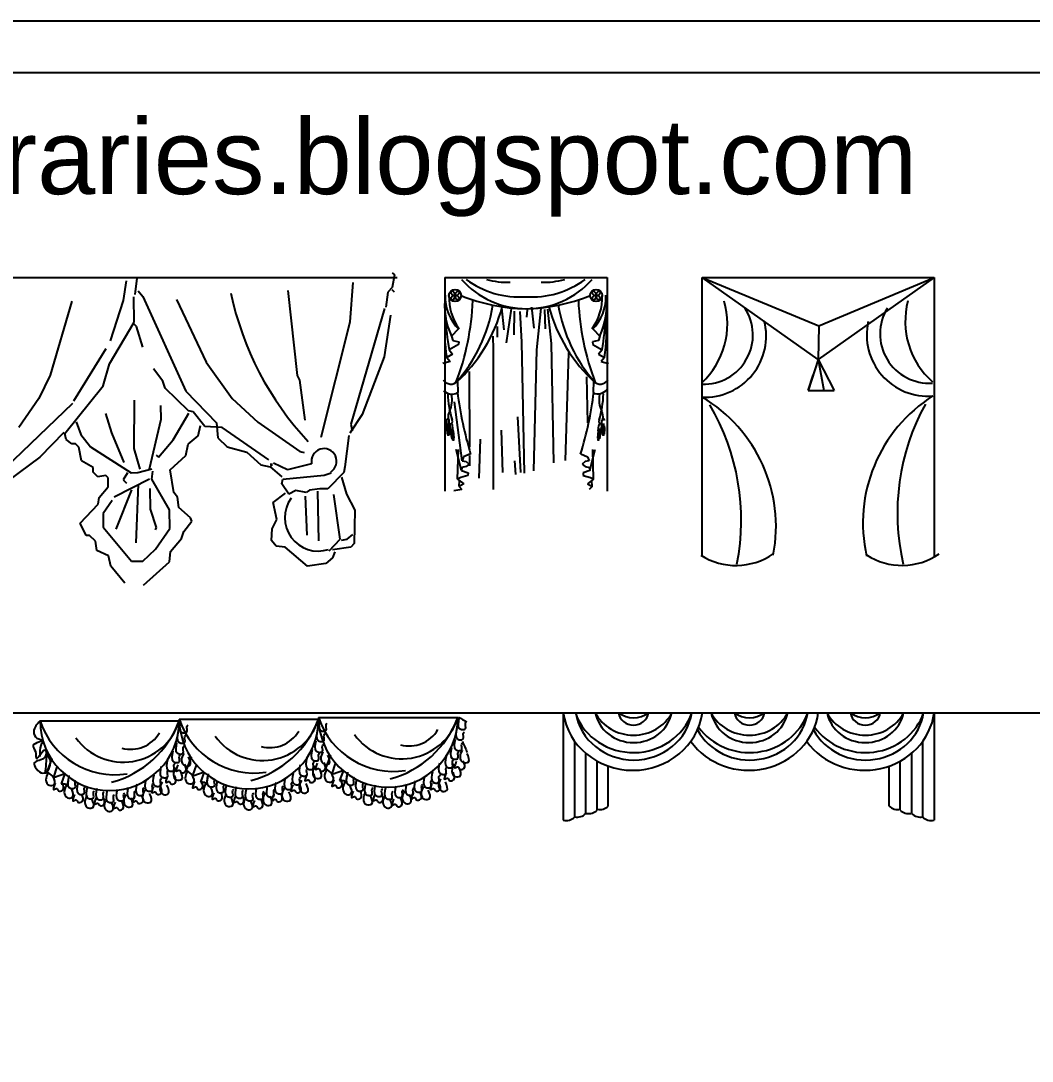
# Model space of a CAD drawing. Header units: inches. Extents: x 9.8 to 52.3, y 14.9 to 39.7.
# Drawn here: x 14.19 to 20.73, y 32.95 to 39.67 of the extents above; entities that cross this region are included whole.
import ezdxf

# ---------------------------------------------------------------- set-up
doc = ezdxf.new("R2010")
doc.units = ezdxf.units.IN
doc.header["$MEASUREMENT"] = 0
for name, color, linetype in [('02', 2, 'Continuous'), ('1', 1, 'Continuous'), ('4', 4, 'Continuous'), ('kadrbm', 4, 'Continuous')]:
    doc.layers.add(name, color=color, linetype=linetype)
doc.styles.add('bmmm', font='swissel.ttf')

# ---------------------------------------------------------------- blocks, each defined once
blk = doc.blocks.new('kadrbm')
at = {"layer": 'kadrbm', "color": 4}
blk.add_lwpolyline([(0, 0), (0, 24.7972), (21, 24.7972), (21, 0), (0, 0)], close=True, dxfattribs=at)
blk.add_lwpolyline([(20.6631, 0.3257), (20.6631, 24.4603), (0.3369, 24.4603), (0.3369, 0.3257), (20.6631, 0.3257)], dxfattribs=at)
at = {"layer": 'kadrbm', "color": 211, "true_color": 0xf674fb, "style": 'bmmm'}
blk.add_text('www.cad-libraries.blogspot.com', height=0.485134, dxfattribs=at).set_placement((0.5726, 23.6772))

msp = doc.modelspace()

# ---------------------------------------------------------------- linework, layer by layer
at = {"layer": '02'}
for p, q in [((14.8542, 37.8629), (14.8742, 37.9895)), ((14.9497, 37.924), (14.98, 37.8874)), ((15.9155, 37.926), (15.977, 37.3773)), ((16.3202, 37.725), (16.338, 37.9779)), ((14.5199, 37.8571), (14.3797, 37.3791)), ((14.7696, 37.6014), (14.8542, 37.8629)), ((14.98, 37.8874), (15.2582, 37.2756)), ((15.1958, 37.8689), (15.3886, 37.4636)), ((16.5416, 37.8106), (16.3243, 37.0639)), ((16.1326, 36.9788), (16.3202, 37.725)), ((17.0175, 37.6762), (16.9739, 37.6326)), ((17.8884, 37.6762), (17.9321, 37.6326)), ((17.0194, 37.578), (16.9593, 37.5434)), ((16.9739, 37.6326), (16.983, 37.6035)), ((16.983, 37.6035), (17.0212, 37.5944)), ((17.0212, 37.5944), (17.0194, 37.578)), ((17.923, 37.6035), (17.8848, 37.5944)), ((17.8848, 37.5944), (17.8866, 37.578)), ((17.8866, 37.578), (17.9467, 37.5434)), ((17.9321, 37.6326), (17.923, 37.6035)), ((14.7408, 37.5489), (14.5312, 37.2109)), ((16.9811, 37.5144), (16.9429, 37.4943)), ((16.9593, 37.5434), (16.9811, 37.5144)), ((17.9467, 37.5434), (17.9248, 37.5144)), ((17.9248, 37.5144), (17.9631, 37.4943)), ((15.3886, 37.4636), (15.5562, 37.2288)), ((16.9648, 37.4689), (16.9174, 37.4543)), ((16.9429, 37.4943), (16.9648, 37.4689)), ((17.9631, 37.4943), (17.9412, 37.4689)), ((17.9412, 37.4689), (17.9885, 37.4543)), ((14.3797, 37.3791), (14.308, 37.2293)), ((15.977, 37.3773), (15.9924, 37.3478)), ((15.9924, 37.3478), (16.0267, 37.0884)), ((15.2582, 37.2756), (15.4549, 37.071)), ((14.524, 37.1959), (14.0344, 36.7267)), ((14.308, 37.2293), (14.1775, 37.0413)), ((14.9229, 36.9057), (14.9248, 37.2178)), ((15.0979, 37.0945), (15.0963, 37.1836)), ((15.5562, 37.2288), (15.7223, 37.0757)), ((17.0433, 36.8264), (16.9936, 37.2079)), ((14.7799, 37.0072), (14.7406, 37.1328)), ((15.1745, 36.9621), (15.2755, 37.1347)), ((17.4004, 37.1093), (17.4206, 36.7498)), ((14.5484, 37.0775), (14.5795, 36.9963)), ((15.0218, 36.7737), (15.0979, 37.0945)), ((15.7934, 36.8317), (15.4926, 37.0419)), ((15.7223, 37.0757), (15.993, 36.8872)), ((16.3243, 37.0639), (16.3325, 37.0194)), ((16.9415, 37.0856), (16.9431, 37.0515)), ((16.9425, 37.0606), (16.9585, 37.0606)), ((16.9431, 37.0515), (16.9591, 37.0515)), ((16.9447, 37.0515), (16.9436, 37.0323)), ((16.9479, 37.0515), (16.9468, 37.0424)), ((16.9473, 37.0424), (16.9495, 36.9902)), ((16.9505, 37.0515), (16.9521, 36.987)), ((16.9537, 37.051), (16.9532, 36.9902)), ((16.9559, 37.0515), (16.9559, 36.9913)), ((16.9591, 37.0515), (16.9596, 37.0861)), ((16.9591, 37.051), (16.9591, 37.0024)), ((16.9626, 37.0528), (16.9679, 37.019)), ((16.9838, 37.0208), (16.9805, 37.0553)), ((17.9222, 37.0208), (17.9255, 37.0553)), ((17.9434, 37.0528), (17.9381, 37.019)), ((17.9469, 37.0515), (17.9464, 37.0861)), ((17.9629, 37.0515), (17.9469, 37.0515)), ((17.9469, 37.051), (17.9469, 37.0024)), ((17.9634, 37.0606), (17.9474, 37.0606)), ((17.9501, 37.0515), (17.9501, 36.9913)), ((17.9522, 37.051), (17.9528, 36.9902)), ((17.9554, 37.0515), (17.9538, 36.987)), ((17.9586, 37.0424), (17.9565, 36.9902)), ((17.9581, 37.0515), (17.9592, 37.0424)), ((17.9613, 37.0515), (17.9624, 37.0323)), ((14.5795, 36.9963), (14.6404, 36.9156)), ((14.8576, 36.8154), (14.7799, 37.0072)), ((16.9436, 37.0323), (16.9457, 36.9992)), ((16.9664, 37.028), (16.9823, 37.0297)), ((16.9679, 37.019), (16.9838, 37.0208)), ((16.9695, 37.0192), (16.9706, 37)), ((16.9706, 37), (16.9763, 36.9674)), ((16.9727, 37.0196), (16.9726, 37.0104)), ((16.9731, 37.0105), (16.981, 36.9588)), ((16.9753, 37.0199), (16.984, 36.9559)), ((16.9786, 37.0197), (16.9847, 36.9592)), ((16.9806, 37.0204), (16.9873, 36.9606)), ((16.9839, 37.0203), (16.9892, 36.9721)), ((17.2958, 37.0249), (17.3031, 36.7516)), ((17.9221, 37.0203), (17.9168, 36.9721)), ((17.9253, 37.0204), (17.9187, 36.9606)), ((17.9274, 37.0197), (17.9212, 36.9592)), ((17.9306, 37.0199), (17.9219, 36.9559)), ((17.9381, 37.019), (17.9222, 37.0208)), ((17.9396, 37.028), (17.9237, 37.0297)), ((17.9328, 37.0105), (17.9249, 36.9588)), ((17.9354, 37), (17.9297, 36.9674)), ((17.9333, 37.0196), (17.9334, 37.0104)), ((17.9365, 37.0192), (17.9354, 37)), ((17.9624, 37.0323), (17.9602, 36.9992)), ((14.6404, 36.9156), (14.9033, 36.7493)), ((14.9623, 36.7726), (14.9229, 36.9057)), ((15.0799, 36.849), (15.1745, 36.9621)), ((17.1599, 36.9662), (17.1508, 36.7131)), ((15.0648, 36.8636), (15.0799, 36.849)), ((15.993, 36.8872), (16.0229, 36.8803)), ((17.382, 36.825), (17.3875, 36.7369)), ((15.1527, 36.5085), (15.0378, 36.7071)), ((14.9053, 36.6379), (14.8057, 36.3836)), ((14.9492, 36.6758), (14.9335, 36.2967)), ((15.024, 36.6474), (15.0263, 36.5137)), ((16.0278, 36.5981), (16.0396, 36.3457)), ((16.109, 36.6292), (16.1146, 36.3098)), ((16.2555, 36.3197), (16.2133, 36.6087)), ((14.7802, 36.5689), (14.7222, 36.4861)), ((15.0263, 36.5137), (15.0655, 36.3955)), ((15.1548, 36.3897), (15.1527, 36.5085)), ((14.7222, 36.4861), (14.7237, 36.397)), ((14.7237, 36.397), (14.9059, 36.1773)), ((15.0655, 36.3955), (15.0583, 36.3806)), ((15.0605, 36.2543), (15.1548, 36.3897)), ((16.1826, 36.2442), (16.2555, 36.3197)), ((14.9801, 36.1786), (15.0605, 36.2543)), ((14.9059, 36.1773), (14.9801, 36.1786)), ((14.1949, 35.1977), (17.1782, 35.1977)), ((16.115, 35.1673), (17.015, 35.1673)), ((17.6963, 35.1977), (17.6963, 34.5049)), ((17.6963, 35.1977), (20.0933, 35.1977)), ((20.0933, 35.1977), (20.0933, 34.5049)), ((14.315, 35.1457), (15.215, 35.1457)), ((15.215, 35.1565), (16.115, 35.1565)), ((17.7704, 34.525), (17.7704, 35.0138)), ((20.0192, 34.525), (20.0192, 35.0138)), ((14.3921, 34.9035), (14.3591, 34.8155)), ((15.2921, 34.9143), (15.2591, 34.8263)), ((16.1921, 34.9251), (16.1591, 34.8371)), ((17.8412, 34.5472), (17.8412, 34.937)), ((19.9484, 34.5472), (19.9484, 34.937)), ((14.4032, 34.7825), (14.4252, 34.8485)), ((15.2591, 34.8263), (15.3032, 34.7933)), ((15.3032, 34.7933), (15.3252, 34.8593)), ((16.1591, 34.8371), (16.2032, 34.804)), ((16.2032, 34.804), (16.2252, 34.8701)), ((16.2091, 34.8034), (16.2755, 34.8278)), ((16.2755, 34.8278), (16.251, 34.7616)), ((17.916, 34.5694), (17.916, 34.8853)), ((17.9868, 34.5952), (17.9868, 34.8536)), ((19.8028, 34.5952), (19.8028, 34.8536)), ((19.8736, 34.5694), (19.8736, 34.8853)), ((14.3591, 34.8155), (14.4032, 34.7825)), ((14.4091, 34.7818), (14.4755, 34.8062)), ((14.4755, 34.8062), (14.451, 34.74)), ((14.4929, 34.726), (14.5034, 34.7923)), ((15.3091, 34.7926), (15.3755, 34.817)), ((15.3755, 34.817), (15.351, 34.7508)), ((15.3929, 34.7368), (15.4034, 34.8031)), ((16.251, 34.7616), (16.2789, 34.7616)), ((16.2789, 34.7616), (16.2929, 34.7476)), ((16.2929, 34.7476), (16.3034, 34.8139)), ((14.451, 34.74), (14.4789, 34.74)), ((14.4789, 34.74), (14.4929, 34.726)), ((15.351, 34.7508), (15.3789, 34.7508)), ((15.3789, 34.7508), (15.3929, 34.7368))]:
    msp.add_line(p, q, dxfattribs=at)
for points in [[(17.2973, 37.8148), (17.3111, 37.673)], [(17.3599, 37.8091), (17.3282, 37.5892)], [(17.3782, 37.7925), (17.3778, 37.6394)], [(17.4153, 37.7919), (17.4258, 37.5921), (17.4426, 36.7474)], [(17.464, 37.8012), (17.4588, 37.754)], [(17.4901, 37.8184), (17.5063, 37.6835)], [(17.5504, 37.8127), (17.5224, 37.544), (17.5039, 36.7619)], [(17.5757, 37.803), (17.5782, 37.68)], [(17.5943, 37.805), (17.6183, 37.5841), (17.6337, 36.8127)], [(17.2696, 37.693), (17.2684, 37.625)], [(17.241, 37.6315), (17.2438, 37.5465), (17.2438, 36.6412)], [(17.7301, 37.5229), (17.7083, 36.8276)], [(17.0888, 37.4026), (17.0898, 36.9136)], [(17.8466, 37.3696), (17.8536, 37.0718)]]:
    msp.add_lwpolyline(points, dxfattribs=at)
for centre in [(16.997, 37.8942), (17.909, 37.8942)]:
    msp.add_circle(centre, 0.0392, dxfattribs=at)
for centre, radius, start, end in [((17.4607, 38.3738), 0.5649, 221.6374, 318.3626), ((17.4138, 38.4658), 0.5811, 233.52954, 273.86392), ((17.3403, 38.5061), 0.5267, 254.53656, 271.43588), ((17.4921, 38.4658), 0.5811, 266.13608, 306.47046), ((17.5656, 38.5061), 0.5267, 268.56412, 285.46344), ((16.993, 37.918), 0.0242, 175.04412, 279.55285), ((16.9731, 37.898), 0.0242, 350.93655, 95.44527), ((17.0208, 37.898), 0.0242, 84.55473, 189.06345), ((17.001, 37.918), 0.0242, 260.44715, 4.95588), ((17.905, 37.918), 0.0242, 175.04412, 279.55285), ((17.8851, 37.898), 0.0242, 350.93655, 95.44527), ((17.9328, 37.898), 0.0242, 84.55473, 189.06345), ((17.913, 37.918), 0.0242, 260.44715, 4.95588), ((17.4838, 38.31), 1.9759, 191.67287, 223.41812), ((17.3796, 37.8286), 0.4506, 171.59978, 205.78447), ((17.2242, 37.8842), 0.2907, 177.61928, 225.6831), ((17.3051, 37.8828), 0.3475, 178.12314, 215.72948), ((16.993, 37.8703), 0.0242, 80.44715, 184.95588), ((16.9731, 37.8904), 0.0242, 264.55473, 9.06345), ((17.0208, 37.8904), 0.0242, 170.93655, 275.44527), ((17.001, 37.8703), 0.0242, 355.04412, 99.55285), ((15.4542, 37.9274), 1.6591, 338.95671, 357.70784), ((19.4517, 37.9274), 1.6591, 182.29216, 201.04329), ((17.905, 37.8703), 0.0242, 80.44715, 184.95588), ((17.8851, 37.8904), 0.0242, 264.55473, 9.06345), ((17.6009, 37.8828), 0.3475, 324.27052, 1.87686), ((17.6817, 37.8842), 0.2907, 314.3169, 2.38072), ((17.9328, 37.8904), 0.0242, 170.93655, 275.44527), ((17.913, 37.8703), 0.0242, 355.04412, 99.55285), ((17.5263, 37.8286), 0.4506, 334.21553, 8.40022), ((16.2663, 37.9907), 0.9882, 318.17171, 350.75246), ((18.6397, 37.9907), 0.9882, 189.24754, 221.82829), ((17.9314, 37.6557), 1.0015, 174.25288, 189.26845), ((18.4088, 37.8177), 1.4752, 182.39783, 190.71261), ((16.4972, 37.8177), 1.4752, 349.28739, 357.60217), ((16.9746, 37.6557), 1.0015, 350.73155, 5.74712), ((17.5553, 37.2716), 0.605, 181.12592, 197.47302), ((16.806, 37.2219), 0.1723, 334.24755, 11.08987), ((18.1, 37.2219), 0.1723, 168.91013, 205.75245), ((17.3507, 37.2716), 0.605, 342.52698, 358.87408), ((17.0384, 37.1091), 0.0862, 151.61171, 188.7466), ((17.8676, 37.1091), 0.0862, 351.2534, 28.38829), ((16.9506, 37.0871), 0.00921, 347.0737, 186.19805), ((16.9715, 37.0553), 0.00921, 353.40966, 192.53401), ((16.9473, 37.0814), 0.0322, 327.27063, 30.22558), ((17.9345, 37.0553), 0.00921, 347.46599, 186.59034), ((17.9587, 37.0814), 0.0322, 149.77442, 212.72937), ((17.9553, 37.0871), 0.00921, 353.80195, 192.9263), ((16.112, 36.4584), 0.2154, 144.1301, 288.24146), ((16.565, 35.1673), 0.45, 180, 0), ((16.5968, 35.3273), 0.5077, 198.37284, 279.10302), ((16.6532, 35.2796), 0.3789, 215.94281, 342.75814), ((16.4079, 35.3977), 0.6493, 285.17709, 339.21896), ((14.765, 35.1457), 0.45, 180, 0), ((14.7968, 35.3057), 0.5077, 198.37284, 279.10302), ((14.8532, 35.258), 0.3789, 215.94281, 342.75814), ((14.6079, 35.3761), 0.6493, 285.17709, 339.21896), ((15.665, 35.1565), 0.45, 180, 0), ((15.6968, 35.3165), 0.5077, 198.37284, 279.10302), ((15.7532, 35.2688), 0.3789, 215.94281, 342.75814), ((15.5079, 35.3869), 0.6493, 285.17709, 339.21896), ((14.9004, 35.1778), 0.2157, 254.84501, 329.60415), ((15.8004, 35.1886), 0.2157, 254.84501, 329.60415), ((16.7004, 35.1994), 0.2157, 254.84501, 329.60415)]:
    msp.add_arc(centre, radius, start, end, dxfattribs=at)
for centre, major_axis, start_param, end_param in [((18.1457, 35.2526), (-0.4532, 0), 0.129092, 3.012501), ((18.1521, 35.2489), (0.3787, 0), 3.285707, 6.139071), ((18.1503, 35.3132), (-0.396, 0), 0.342402, 2.826186), ((18.1503, 35.2423), (-0.2518, 0), 0.189291, 2.952302), ((18.1503, 35.3132), (-0.2762, 0), 0.460983, 2.68061), ((18.1503, 35.2099), (-0.0975, 0), 0.132752, 3.008841), ((18.1503, 35.3132), (-0.1563, 0), 0.904156, 2.237436), ((18.8948, 35.2526), (0.4532, 0), 3.739706, 6.154093), ((18.9011, 35.2489), (-0.3787, 0), 0.470261, 2.997479), ((18.8994, 35.3132), (0.396, 0), 3.734422, 5.967778), ((18.8994, 35.2423), (0.2518, 0), 3.330884, 6.093894), ((18.8994, 35.3132), (-0.2762, 0), 0.460983, 2.68061), ((18.8994, 35.2099), (-0.0975, 0), 0.132752, 3.008841), ((18.8994, 35.3132), (-0.1563, 0), 0.904156, 2.237436), ((19.6439, 35.2526), (-0.4532, 0), 0.598114, 3.012501), ((19.6502, 35.2489), (-0.3787, 0), 0.470261, 2.997479), ((19.6485, 35.3132), (-0.396, 0), 0.592829, 2.826186), ((19.6485, 35.2423), (-0.2518, 0), 0.189291, 2.952302), ((19.6485, 35.3132), (-0.2762, 0), 0.460983, 2.68061), ((19.6485, 35.2099), (0.0975, 0), 3.274344, 6.150434), ((19.6485, 35.3132), (-0.1563, 0), 0.904156, 2.237436), ((17.8621, 34.6139), (0.0717, 0), 4.473769, 5.561992), ((17.9329, 34.6398), (0.0717, 0), 4.473769, 5.561992), ((19.8567, 34.6398), (-0.0717, 0), 0.721193, 1.809416), ((19.9275, 34.6139), (-0.0717, 0), 0.721193, 1.809416), ((17.7165, 34.5696), (-0.0717, 0), 1.284742, 2.420399), ((17.7874, 34.5917), (-0.0717, 0), 1.332176, 2.420399), ((20.0022, 34.5917), (0.0717, 0), 3.862786, 4.951009), ((20.0731, 34.5696), (0.0717, 0), 3.862786, 4.998444)]:
    msp.add_ellipse(centre, major_axis=major_axis, ratio=0.940123, start_param=start_param, end_param=end_param, dxfattribs=at)
for points in [[(17.0224, 35.1625), (17.0258, 35.0962), (17.0433, 35.0893), (17.0642, 35.0962), (17.0642, 35.1311), (17.0712, 35.1415)], [(17.0197, 35.1708), (17.0721, 35.1394)], [(14.315, 35.1457), (14.2744, 35.0766), (14.2953, 35.0348), (14.3337, 35.0209), (14.2709, 34.986), (14.2848, 34.9476), (14.2918, 34.9023), (14.3477, 34.9581), (14.3477, 34.9128), (14.2779, 34.8744), (14.3337, 34.8082), (14.3826, 34.8849), (14.3616, 34.9267)], [(15.2224, 35.1409), (15.2258, 35.0746), (15.2433, 35.0677), (15.2642, 35.0746), (15.2642, 35.1095), (15.2712, 35.12)], [(16.1224, 35.1517), (16.1258, 35.0854), (16.1433, 35.0785), (16.1642, 35.0854), (16.1642, 35.1203), (16.1712, 35.1307)], [(17.0084, 35.0962), (17.0119, 35.03), (17.0293, 35.023), (17.0503, 35.03), (17.0503, 35.0649), (17.0573, 35.0753)], [(15.2084, 35.0746), (15.2119, 35.0084), (15.2293, 35.0014), (15.2503, 35.0084), (15.2503, 35.0433), (15.2573, 35.0537)], [(16.1084, 35.0854), (16.1119, 35.0192), (16.1293, 35.0122), (16.1503, 35.0192), (16.1503, 35.0541), (16.1573, 35.0645)], [(16.9979, 35.0265), (17.0014, 34.9603), (17.0189, 34.9533), (17.0398, 34.9603), (17.0398, 34.9951), (17.0468, 35.0056)], [(14.3337, 35.0139), (14.3197, 34.986), (14.3128, 34.9232), (14.3128, 34.9163)], [(15.1979, 35.0049), (15.2014, 34.9387), (15.2189, 34.9317), (15.2398, 34.9387), (15.2398, 34.9735), (15.2468, 34.984)], [(16.0735, 34.9599), (16.077, 34.8937), (16.0944, 34.8867), (16.1154, 34.8937), (16.1154, 34.9286), (16.1224, 34.939)], [(16.0979, 35.0157), (16.1014, 34.9495), (16.1189, 34.9425), (16.1398, 34.9495), (16.1398, 34.9843), (16.1468, 34.9948)], [(16.9735, 34.9707), (16.977, 34.9045), (16.9944, 34.8975), (17.0154, 34.9045), (17.0154, 34.9394), (17.0224, 34.9498)], [(17.0433, 34.9568), (17.0293, 34.9115), (17.0503, 34.8766), (17.0817, 34.8801), (17.0747, 34.9359)], [(17.0442, 35.0139), (17.0756, 34.9407)], [(14.3581, 34.9337), (14.3477, 34.8047)], [(15.1386, 34.8934), (15.1421, 34.8271), (15.1595, 34.8202), (15.1805, 34.8271), (15.1805, 34.862), (15.1875, 34.8725)], [(15.1735, 34.9491), (15.177, 34.8829), (15.1944, 34.8759), (15.2154, 34.8829), (15.2154, 34.9178), (15.2224, 34.9282)], [(15.2433, 34.9352), (15.2293, 34.8899), (15.2503, 34.855), (15.2817, 34.8585), (15.2747, 34.9143)], [(16.0386, 34.9042), (16.0421, 34.8379), (16.0595, 34.831), (16.0805, 34.8379), (16.0805, 34.8728), (16.0875, 34.8832)], [(16.1433, 34.946), (16.1293, 34.9007), (16.1503, 34.8658), (16.1817, 34.8693), (16.1747, 34.9251)], [(16.9386, 34.915), (16.9421, 34.8487), (16.9595, 34.8418), (16.9805, 34.8487), (16.9805, 34.8836), (16.9875, 34.894)], [(15.0967, 34.8515), (15.1002, 34.7853), (15.1177, 34.7783), (15.1386, 34.7853), (15.1386, 34.8202), (15.1456, 34.8306)], [(15.1909, 34.8446), (15.177, 34.7992), (15.1979, 34.7644), (15.2293, 34.7679), (15.2224, 34.8236)], [(15.2049, 34.862), (15.1979, 34.8202), (15.2154, 34.8271), (15.2258, 34.8132), (15.2538, 34.8167), (15.2503, 34.8655)], [(15.9967, 34.8623), (16.0002, 34.7961), (16.0177, 34.7891), (16.0386, 34.7961), (16.0386, 34.831), (16.0456, 34.8414)], [(16.0909, 34.8554), (16.077, 34.81), (16.0979, 34.7752), (16.1293, 34.7787), (16.1224, 34.8344)], [(16.1049, 34.8728), (16.0979, 34.831), (16.1154, 34.8379), (16.1258, 34.824), (16.1538, 34.8275), (16.1503, 34.8763)], [(16.1673, 34.8313), (16.1533, 34.786), (16.1742, 34.7511), (16.2056, 34.7546), (16.1987, 34.8104)], [(16.8967, 34.8731), (16.9002, 34.8069), (16.9177, 34.7999), (16.9386, 34.8069), (16.9386, 34.8418), (16.9456, 34.8522)], [(16.9909, 34.8662), (16.977, 34.8208), (16.9979, 34.786), (17.0293, 34.7895), (17.0224, 34.8452)], [(17.0049, 34.8836), (16.9979, 34.8418), (17.0154, 34.8487), (17.0258, 34.8348), (17.0538, 34.8383), (17.0503, 34.8871)], [(14.3673, 34.8097), (14.3533, 34.7644), (14.3742, 34.7295), (14.4056, 34.733), (14.3987, 34.7888)], [(14.4999, 34.7818), (14.5034, 34.7156), (14.5208, 34.7086), (14.5418, 34.7156), (14.5418, 34.7504), (14.5487, 34.7609)], [(14.999, 34.7644), (15.0025, 34.6982), (15.0199, 34.6912), (15.0409, 34.6982), (15.0409, 34.733), (15.0478, 34.7435)], [(15.0513, 34.7958), (15.0548, 34.7295), (15.0723, 34.7226), (15.0932, 34.7295), (15.0932, 34.7644), (15.1002, 34.7748)], [(15.1386, 34.7888), (15.1316, 34.747), (15.1491, 34.7539), (15.1595, 34.74), (15.1875, 34.7435), (15.184, 34.7923)], [(15.2673, 34.8205), (15.2533, 34.7752), (15.2742, 34.7403), (15.3056, 34.7438), (15.2987, 34.7996)], [(15.3126, 34.7543), (15.3056, 34.7124), (15.3231, 34.7194), (15.3336, 34.7055), (15.3615, 34.7089), (15.358, 34.7578)], [(15.3999, 34.7926), (15.4034, 34.7264), (15.4208, 34.7194), (15.4418, 34.7264), (15.4418, 34.7612), (15.4487, 34.7717)], [(15.899, 34.7752), (15.9025, 34.7089), (15.9199, 34.702), (15.9409, 34.7089), (15.9409, 34.7438), (15.9478, 34.7543)], [(15.9513, 34.8066), (15.9548, 34.7403), (15.9723, 34.7333), (15.9932, 34.7403), (15.9932, 34.7752), (16.0002, 34.7856)], [(16.0037, 34.7612), (15.9897, 34.7159), (16.0107, 34.6811), (16.0421, 34.6845), (16.0351, 34.7403)], [(16.0386, 34.7996), (16.0316, 34.7578), (16.0491, 34.7647), (16.0595, 34.7508), (16.0875, 34.7543), (16.084, 34.8031)], [(16.2126, 34.7651), (16.2056, 34.7232), (16.2231, 34.7302), (16.2336, 34.7163), (16.2615, 34.7197), (16.258, 34.7685)], [(16.2999, 34.8034), (16.3034, 34.7372), (16.3208, 34.7302), (16.3418, 34.7372), (16.3418, 34.772), (16.3487, 34.7825)], [(16.3592, 34.7651), (16.3627, 34.6988), (16.3802, 34.6919), (16.4011, 34.6988), (16.4011, 34.7337), (16.4081, 34.7441)], [(16.7397, 34.7581), (16.7431, 34.6919), (16.7606, 34.6849), (16.7815, 34.6919), (16.7815, 34.7267), (16.7885, 34.7372)], [(16.799, 34.786), (16.8025, 34.7197), (16.8199, 34.7128), (16.8409, 34.7197), (16.8409, 34.7546), (16.8478, 34.7651)], [(16.8513, 34.8173), (16.8548, 34.7511), (16.8723, 34.7441), (16.8932, 34.7511), (16.8932, 34.786), (16.9002, 34.7964)], [(16.9037, 34.772), (16.8897, 34.7267), (16.9107, 34.6919), (16.9421, 34.6953), (16.9351, 34.7511)], [(16.9386, 34.8104), (16.9316, 34.7685), (16.9491, 34.7755), (16.9595, 34.7616), (16.9875, 34.7651), (16.984, 34.8139)], [(14.4126, 34.7435), (14.4056, 34.7016), (14.4231, 34.7086), (14.4336, 34.6947), (14.4615, 34.6982), (14.458, 34.747)], [(14.4859, 34.7295), (14.472, 34.6842), (14.4929, 34.6493), (14.5243, 34.6528), (14.5173, 34.7086)], [(14.5592, 34.7435), (14.5627, 34.6772), (14.5802, 34.6703), (14.6011, 34.6772), (14.6011, 34.7121), (14.6081, 34.7226)], [(14.6186, 34.7156), (14.622, 34.6493), (14.6395, 34.6424), (14.6604, 34.6493), (14.6604, 34.6842), (14.6674, 34.6947)], [(14.6814, 34.7086), (14.6849, 34.6424), (14.7023, 34.6354), (14.7233, 34.6424), (14.7233, 34.6772), (14.7302, 34.6877)], [(14.7477, 34.6912), (14.7512, 34.6249), (14.7686, 34.618), (14.7896, 34.6249), (14.7896, 34.6598), (14.7966, 34.6703)], [(14.814, 34.7016), (14.8175, 34.6354), (14.8349, 34.6284), (14.8559, 34.6354), (14.8559, 34.6703), (14.8629, 34.6807)], [(14.8838, 34.7156), (14.8873, 34.6493), (14.9047, 34.6424), (14.9257, 34.6493), (14.9257, 34.6842), (14.9327, 34.6947)], [(14.9397, 34.7365), (14.9431, 34.6703), (14.9606, 34.6633), (14.9815, 34.6703), (14.9815, 34.7051), (14.9885, 34.7156)], [(14.992, 34.6982), (14.978, 34.6528), (14.999, 34.618), (15.0304, 34.6215), (15.0234, 34.6772)], [(15.0478, 34.7226), (15.0409, 34.6807), (15.0583, 34.6877), (15.0688, 34.6738), (15.0967, 34.6772), (15.0932, 34.726)], [(15.1037, 34.7504), (15.0897, 34.7051), (15.1107, 34.6703), (15.1421, 34.6738), (15.1351, 34.7295)], [(15.3859, 34.7403), (15.372, 34.695), (15.3929, 34.6601), (15.4243, 34.6636), (15.4173, 34.7194)], [(15.4592, 34.7543), (15.4627, 34.688), (15.4802, 34.6811), (15.5011, 34.688), (15.5011, 34.7229), (15.5081, 34.7333)], [(15.5186, 34.7264), (15.522, 34.6601), (15.5395, 34.6532), (15.5604, 34.6601), (15.5604, 34.695), (15.5674, 34.7055)], [(15.5814, 34.7194), (15.5849, 34.6532), (15.6023, 34.6462), (15.6233, 34.6532), (15.6233, 34.688), (15.6302, 34.6985)], [(15.6477, 34.702), (15.6512, 34.6357), (15.6686, 34.6288), (15.6896, 34.6357), (15.6896, 34.6706), (15.6966, 34.6811)], [(15.714, 34.7124), (15.7175, 34.6462), (15.7349, 34.6392), (15.7559, 34.6462), (15.7559, 34.6811), (15.7629, 34.6915)], [(15.7838, 34.7264), (15.7873, 34.6601), (15.8047, 34.6532), (15.8257, 34.6601), (15.8257, 34.695), (15.8327, 34.7055)], [(15.8397, 34.7473), (15.8431, 34.6811), (15.8606, 34.6741), (15.8815, 34.6811), (15.8815, 34.7159), (15.8885, 34.7264)], [(15.892, 34.7089), (15.878, 34.6636), (15.899, 34.6288), (15.9304, 34.6323), (15.9234, 34.688)], [(15.9478, 34.7333), (15.9409, 34.6915), (15.9583, 34.6985), (15.9688, 34.6845), (15.9967, 34.688), (15.9932, 34.7368)], [(16.2859, 34.7511), (16.272, 34.7058), (16.2929, 34.6709), (16.3243, 34.6744), (16.3173, 34.7302)], [(16.3383, 34.6919), (16.3313, 34.65), (16.3487, 34.657), (16.3592, 34.6431), (16.3871, 34.6465), (16.3836, 34.6953)], [(16.4186, 34.7372), (16.422, 34.6709), (16.4395, 34.664), (16.4604, 34.6709), (16.4604, 34.7058), (16.4674, 34.7163)], [(16.4814, 34.7302), (16.4849, 34.664), (16.5023, 34.657), (16.5233, 34.664), (16.5233, 34.6988), (16.5302, 34.7093)], [(16.5477, 34.7128), (16.5512, 34.6465), (16.5686, 34.6396), (16.5896, 34.6465), (16.5896, 34.6814), (16.5966, 34.6919)], [(16.614, 34.7232), (16.6175, 34.657), (16.6349, 34.65), (16.6559, 34.657), (16.6559, 34.6919), (16.6629, 34.7023)], [(16.6698, 34.6919), (16.6559, 34.6465), (16.6768, 34.6117), (16.7082, 34.6152), (16.7013, 34.6709)], [(16.6838, 34.7372), (16.6873, 34.6709), (16.7047, 34.664), (16.7257, 34.6709), (16.7257, 34.7058), (16.7327, 34.7163)], [(16.7257, 34.6849), (16.7187, 34.6431), (16.7362, 34.65), (16.7466, 34.6361), (16.7746, 34.6396), (16.7711, 34.6884)], [(16.792, 34.7197), (16.778, 34.6744), (16.799, 34.6396), (16.8304, 34.6431), (16.8234, 34.6988)], [(16.8478, 34.7441), (16.8409, 34.7023), (16.8583, 34.7093), (16.8688, 34.6953), (16.8967, 34.6988), (16.8932, 34.7476)], [(14.5383, 34.6703), (14.5313, 34.6284), (14.5487, 34.6354), (14.5592, 34.6215), (14.5871, 34.6249), (14.5836, 34.6738)], [(14.6186, 34.6633), (14.6046, 34.618), (14.6255, 34.5831), (14.6569, 34.5866), (14.65, 34.6424)], [(14.6779, 34.6493), (14.6709, 34.6075), (14.6884, 34.6145), (14.6988, 34.6005), (14.7267, 34.604), (14.7233, 34.6528)], [(14.7442, 34.6424), (14.7302, 34.5971), (14.7512, 34.5622), (14.7826, 34.5657), (14.7756, 34.6215)], [(14.8, 34.6215), (14.7931, 34.5796), (14.8105, 34.5866), (14.821, 34.5727), (14.8489, 34.5761), (14.8454, 34.6249)], [(14.8698, 34.6703), (14.8559, 34.6249), (14.8768, 34.5901), (14.9082, 34.5936), (14.9013, 34.6493)], [(14.9257, 34.6633), (14.9187, 34.6215), (14.9362, 34.6284), (14.9466, 34.6145), (14.9746, 34.618), (14.9711, 34.6668)], [(15.4383, 34.6811), (15.4313, 34.6392), (15.4487, 34.6462), (15.4592, 34.6323), (15.4871, 34.6357), (15.4836, 34.6845)], [(15.5186, 34.6741), (15.5046, 34.6288), (15.5255, 34.5939), (15.5569, 34.5974), (15.55, 34.6532)], [(15.5779, 34.6601), (15.5709, 34.6183), (15.5884, 34.6253), (15.5988, 34.6113), (15.6267, 34.6148), (15.6233, 34.6636)], [(15.6442, 34.6532), (15.6302, 34.6079), (15.6512, 34.573), (15.6826, 34.5765), (15.6756, 34.6323)], [(15.7, 34.6323), (15.6931, 34.5904), (15.7105, 34.5974), (15.721, 34.5835), (15.7489, 34.5869), (15.7454, 34.6357)], [(15.7698, 34.6811), (15.7559, 34.6357), (15.7768, 34.6009), (15.8082, 34.6044), (15.8013, 34.6601)], [(15.8257, 34.6741), (15.8187, 34.6323), (15.8362, 34.6392), (15.8466, 34.6253), (15.8746, 34.6288), (15.8711, 34.6776)], [(16.4186, 34.6849), (16.4046, 34.6396), (16.4255, 34.6047), (16.4569, 34.6082), (16.45, 34.664)], [(16.4779, 34.6709), (16.4709, 34.6291), (16.4884, 34.6361), (16.4988, 34.6221), (16.5267, 34.6256), (16.5233, 34.6744)], [(16.5442, 34.664), (16.5302, 34.6187), (16.5512, 34.5838), (16.5826, 34.5873), (16.5756, 34.6431)], [(16.6, 34.6431), (16.5931, 34.6012), (16.6105, 34.6082), (16.621, 34.5942), (16.6489, 34.5977), (16.6454, 34.6465)]]:
    msp.add_spline(points, degree=3, dxfattribs=at)
at = {"layer": '1'}
for p, q in [((13.2368, 38.0099), (16.6228, 38.0099)), ((14.9408, 38.0056), (14.9278, 37.9013)), ((16.5895, 38.0418), (16.6046, 38.0272)), ((16.6046, 38.0272), (16.5912, 37.9452)), ((16.9309, 38.0099), (16.9309, 36.6305)), ((16.9309, 38.0099), (17.9797, 38.0099)), ((17.9797, 38.0099), (17.9797, 36.6305)), ((16.562, 37.915), (16.5489, 37.8182)), ((16.5912, 37.9452), (16.562, 37.915)), ((16.6066, 37.9158), (16.5915, 37.9304)), ((14.9235, 37.7229), (14.9206, 37.8863)), ((14.7647, 37.4527), (14.9235, 37.7229)), ((16.5795, 37.7667), (16.5396, 37.4985)), ((14.9388, 37.6935), (14.9237, 37.7081)), ((14.9783, 37.5604), (14.9388, 37.6935)), ((14.7226, 37.3108), (14.7647, 37.4527)), ((16.5396, 37.4985), (16.3975, 37.1246)), ((15.1085, 37.3398), (15.0476, 37.4205)), ((14.4754, 37.0019), (14.7226, 37.3108)), ((15.1241, 37.2955), (15.1085, 37.3398)), ((17.0134, 37.3401), (17.0159, 37.2675)), ((17.8926, 37.3401), (17.8901, 37.2675)), ((15.2752, 37.1496), (15.1241, 37.2955)), ((15.3051, 37.1427), (15.2752, 37.1496)), ((15.381, 37.0474), (15.3051, 37.1427)), ((16.3975, 37.1246), (16.3179, 37.0043)), ((15.3375, 36.9872), (15.3512, 37.0543)), ((15.4926, 37.0419), (15.381, 37.0474)), ((15.4549, 37.071), (15.464, 36.9746)), ((14.4679, 37.0092), (14.3146, 36.8505)), ((14.4835, 36.9649), (14.4754, 37.0019)), ((15.2716, 36.9341), (15.3375, 36.9872)), ((15.464, 36.9746), (15.5245, 36.9162)), ((16.3107, 36.9893), (16.2845, 36.7883)), ((14.5211, 36.9358), (14.4835, 36.9649)), ((14.5434, 36.9362), (14.5211, 36.9358)), ((14.5661, 36.9143), (14.5434, 36.9362)), ((14.5825, 36.8255), (14.5661, 36.9143)), ((15.258, 36.8595), (15.2716, 36.9341)), ((15.5245, 36.9162), (15.6514, 36.8813)), ((14.3146, 36.8505), (14.0359, 36.645)), ((15.1556, 36.7686), (15.258, 36.8595)), ((15.6514, 36.8813), (15.7419, 36.8011)), ((17.038, 36.763), (17.0031, 36.9003)), ((17.0133, 36.7067), (17.0182, 36.8996)), ((17.0521, 36.8511), (17.0433, 36.8264)), ((17.0961, 36.8722), (17.0521, 36.8511)), ((17.8098, 36.8722), (17.8539, 36.8511)), ((17.8539, 36.8511), (17.8627, 36.8264)), ((17.868, 36.763), (17.9029, 36.9003)), ((17.8926, 36.7067), (17.8878, 36.8996)), ((14.6576, 36.7822), (14.5825, 36.8255)), ((14.6581, 36.7525), (14.6576, 36.7822)), ((14.9479, 36.7501), (15.0366, 36.7739)), ((15.7419, 36.8011), (15.8016, 36.7873)), ((15.8162, 36.8024), (15.8014, 36.8021)), ((15.8016, 36.7873), (15.8162, 36.8024)), ((15.8016, 36.7873), (15.877, 36.7217)), ((15.9134, 36.767), (15.8235, 36.81)), ((16.0687, 36.8068), (15.9134, 36.767)), ((16.2845, 36.7883), (16.2777, 36.751)), ((17.0398, 36.7824), (17.038, 36.763)), ((17.068, 36.7895), (17.0398, 36.7824)), ((17.0433, 36.8264), (17.068, 36.8211)), ((17.068, 36.8211), (17.0873, 36.8053)), ((17.0873, 36.8053), (17.068, 36.7895)), ((17.838, 36.8211), (17.8186, 36.8053)), ((17.8186, 36.8053), (17.838, 36.7895)), ((17.8627, 36.8264), (17.838, 36.8211)), ((17.838, 36.7895), (17.8662, 36.7824)), ((17.8662, 36.7824), (17.868, 36.763)), ((14.6883, 36.7233), (14.6581, 36.7525)), ((14.7402, 36.7316), (14.6883, 36.7233)), ((14.7553, 36.717), (14.7402, 36.7316)), ((14.7563, 36.6576), (14.7553, 36.717)), ((15.0229, 36.7068), (14.7946, 36.5914)), ((14.881, 36.7489), (14.8521, 36.7039)), ((14.8521, 36.7039), (14.8748, 36.682)), ((14.9033, 36.7493), (14.9479, 36.7501)), ((15.0378, 36.7071), (15.0443, 36.7592)), ((15.1804, 36.6204), (15.1556, 36.7686)), ((15.8778, 36.6772), (15.8847, 36.707)), ((15.8847, 36.707), (16.1517, 36.734)), ((16.1517, 36.734), (16.196, 36.7496)), ((16.2777, 36.751), (16.1756, 36.6452)), ((16.2634, 36.7211), (16.295, 36.6102)), ((17.0345, 36.7173), (17.0133, 36.7067)), ((17.0133, 36.7067), (17.0539, 36.6785)), ((17.0803, 36.7314), (17.0345, 36.7173)), ((17.038, 36.763), (17.0821, 36.749)), ((17.0821, 36.749), (17.0803, 36.7314)), ((17.868, 36.763), (17.8239, 36.749)), ((17.8239, 36.749), (17.8257, 36.7314)), ((17.8257, 36.7314), (17.8715, 36.7173)), ((17.8926, 36.7067), (17.8521, 36.6785)), ((17.8715, 36.7173), (17.8926, 36.7067)), ((14.6981, 36.5897), (14.7563, 36.6576)), ((15.9236, 36.6111), (15.8778, 36.6772)), ((16.1236, 36.6443), (16.0569, 36.6357)), ((16.1756, 36.6452), (16.1236, 36.6443)), ((17.0415, 36.6416), (16.9887, 36.6328)), ((17.0239, 36.6592), (17.0249, 36.7)), ((17.0539, 36.6785), (17.0239, 36.6592)), ((17.0239, 36.6592), (17.0415, 36.6416)), ((17.8521, 36.6785), (17.8821, 36.6592)), ((17.8821, 36.6592), (17.8644, 36.6416)), ((17.8821, 36.6592), (17.8811, 36.7)), ((14.6914, 36.545), (14.6981, 36.5897)), ((15.2032, 36.5911), (15.1804, 36.6204)), ((15.2118, 36.5244), (15.2032, 36.5911)), ((15.8205, 36.5573), (15.9011, 36.6182)), ((15.9677, 36.6342), (15.9236, 36.6111)), ((16.0348, 36.6205), (15.9677, 36.6342)), ((16.0569, 36.6357), (16.0348, 36.6205)), ((16.295, 36.6102), (16.3489, 36.5071)), ((14.5747, 36.4241), (14.6914, 36.545)), ((15.2873, 36.4588), (15.2118, 36.5244)), ((15.8447, 36.4463), (15.8205, 36.5573)), ((16.3489, 36.5071), (16.3452, 36.2916)), ((15.2443, 36.3689), (15.2951, 36.4367)), ((15.2951, 36.4367), (15.2873, 36.4588)), ((15.816, 36.3864), (15.8447, 36.4463)), ((14.6132, 36.3431), (14.5747, 36.4241)), ((15.2302, 36.3241), (15.2443, 36.3689)), ((15.8099, 36.312), (15.816, 36.3864)), ((14.6355, 36.3435), (14.6132, 36.3431)), ((14.6733, 36.307), (14.6355, 36.3435)), ((14.6817, 36.2477), (14.6733, 36.307)), ((15.1573, 36.2411), (15.2302, 36.3241)), ((15.8403, 36.2753), (15.8099, 36.312)), ((16.2631, 36.3124), (16.3001, 36.3205)), ((16.3001, 36.3205), (16.3367, 36.3509)), ((14.7567, 36.2118), (14.6817, 36.2477)), ((15.1511, 36.1742), (15.1573, 36.2411)), ((15.8998, 36.2689), (15.8403, 36.2753)), ((16.0431, 36.1451), (15.8998, 36.2689)), ((16.3233, 36.2689), (16.2047, 36.252)), ((16.2198, 36.2374), (16.2056, 36.2)), ((16.3452, 36.2916), (16.3233, 36.2689)), ((14.7727, 36.1453), (14.7567, 36.2118)), ((14.9829, 36.0226), (15.1511, 36.1742)), ((16.2056, 36.2), (16.1617, 36.1621)), ((14.8638, 36.0354), (14.7727, 36.1453)), ((16.1617, 36.1621), (16.0431, 36.1451))]:
    msp.add_line(p, q, dxfattribs=at)
msp.add_lwpolyline([(17.0899, 36.8595), (17.09, 36.7943)], dxfattribs=at)
for centre, radius, start, end in [((17.4708, 38.9583), 1.1495, 247.78391, 269.111), ((17.4352, 38.9583), 1.1495, 270.889, 292.21609), ((16.3367, 38.0749), 0.998, 311.859, 345.27772), ((18.5692, 38.0749), 0.998, 194.72228, 228.141), ((16.9709, 37.3773), 0.0556, 209.55833, 318.4317), ((17.9351, 37.3773), 0.0556, 221.5683, 330.44167), ((16.9771, 37.335), 0.0782, 225.57998, 299.03817), ((19.3064, 37.55), 2.311, 186.97449, 197.11598), ((15.5996, 37.55), 2.311, 342.88402, 353.02551), ((17.9187, 37.3377), 0.0782, 247.37659, 320.83478), ((16.1502, 36.8231), 0.0817, 301.96376, 191.30485)]:
    msp.add_arc(centre, radius, start, end, dxfattribs=at)
at = {"layer": '4'}
for p, q in [((19.3437, 37.48), (18.5937, 38.0099)), ((18.5937, 38.0099), (19.3468, 37.698)), ((18.5937, 36.2099), (18.5937, 38.0099)), ((18.5937, 38.0099), (20.0937, 38.0099)), ((20.0937, 38.0099), (19.3437, 37.48)), ((19.3468, 37.698), (20.0937, 38.0099)), ((20.0937, 38.0099), (20.0937, 36.2099)), ((19.3468, 37.698), (19.3437, 37.48)), ((19.3437, 37.48), (19.2797, 37.2797)), ((19.3437, 37.48), (19.4473, 37.2797)), ((19.3437, 37.48), (19.3803, 37.2797)), ((19.2797, 37.2797), (19.3117, 37.3799)), ((19.2797, 37.2797), (19.4473, 37.2797)), ((19.2797, 37.2797), (19.2797, 37.2797)), ((10.1824, 35.1977), (30.5086, 35.1977))]:
    msp.add_line(p, q, dxfattribs=at)
for centre, radius, start, end in [((18.236, 37.7091), 0.5205, 313.24836, 16.50096), ((20.4267, 37.7271), 0.5205, 165.28646, 228.53906), ((18.6036, 37.6397), 0.3183, 268.02419, 33.45524), ((20.0614, 37.6462), 0.3183, 148.33218, 273.76323), ((18.6126, 37.6323), 0.3949, 267.10658, 14.53834), ((20.0527, 37.6386), 0.3949, 167.24908, 274.68084), ((20.6041, 36.4237), 0.9717, 122.29918, 192.6699), ((18.0993, 36.4008), 0.9717, 349.11752, 59.48824), ((17.3757, 36.4415), 1.4706, 348.91631, 30.49324), ((21.3261, 36.4869), 1.4706, 151.29418, 192.87111), ((18.8127, 36.5698), 0.4199, 237.05009, 304.99254), ((19.8858, 36.5703), 0.4199, 236.79488, 304.73733)]:
    msp.add_arc(centre, radius, start, end, dxfattribs=at)

# ---------------------------------------------------------------- block references
at = {"layer": 'kadrbm'}
msp.add_blockref('kadrbm', (9.8455, 14.8721), dxfattribs=at)

doc.saveas('drawing.dxf')
